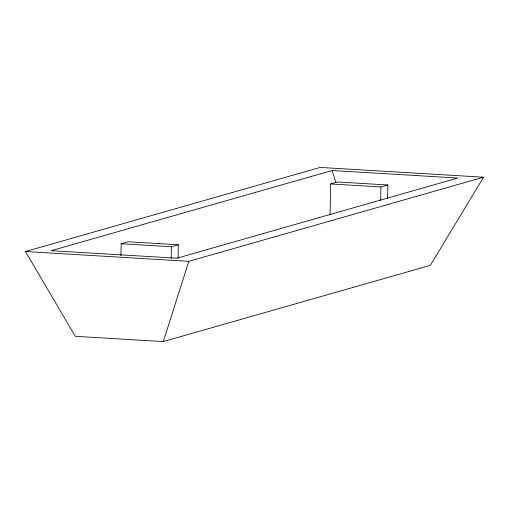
<?xml version="1.0" encoding="UTF-8"?>
<svg xmlns="http://www.w3.org/2000/svg" width="509" height="509" viewBox="0 0 509 509"><rect width="100%" height="100%" fill="white"/><g stroke="black" fill="none" stroke-linecap="round" stroke-linejoin="round"><path stroke-width="0.76" d="M120.919 255.626L121.148 243.747L128.058 241.775L178.328 244.784L178.067 258.241M171.196 258.629L171.418 246.757L178.328 244.784M330.08 214.83L330.672 183.953L337.582 181.98L387.852 184.99L387.591 198.453M380.687 200.419L380.942 186.962L387.852 184.99M163.287 341.571L188.833 261.308L483.55 177.202L430.372 265.348L163.287 341.571L75.307 336.309L25.45 251.535L320.167 167.429L483.55 177.202M332.11 170.528L51.212 250.689L176.89 258.209L457.788 178.048L332.11 170.528L335.876 182.648M330.672 183.953L380.942 186.962M121.148 243.747L171.418 246.757M25.45 251.535L188.833 261.308"/></g></svg>
